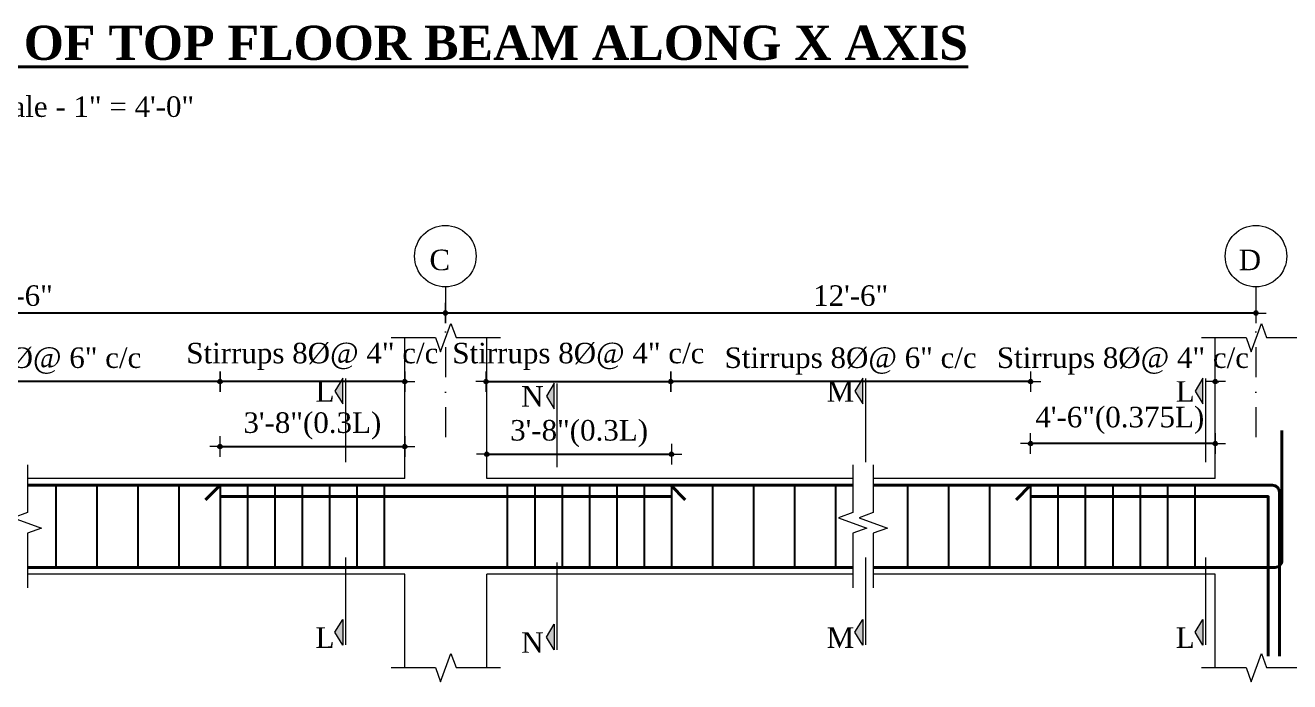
# Model space of a CAD drawing. Header units: inches. Extents: x 897 to 49934, y -34925 to -18564.
# Drawn here: x 24421 to 24790.7, y -24978.5 to -24786.6 of the extents above; entities that cross this region are included whole.
import ezdxf

# ---------------------------------------------------------------- set-up
doc = ezdxf.new("R2010")
doc.units = ezdxf.units.IN
doc.header["$LTSCALE"] = 35
doc.header["$MEASUREMENT"] = 0
doc.header["$PDMODE"] = 34
doc.linetypes.add('DASHDOTX2', pattern=[2, 1, -0.5, 0, -0.5])
for name, color, linetype, lineweight in [('SES-CENTRE', 8, 'DASHDOTX2', 13), ('SES-DIMENSION', 142, 'Continuous', 13), ('SES-HACTH', 8, 'Continuous', 13), ('SES-REBARS', 1, 'Continuous', 40), ('SES-SLAB OUTLINE', 4, 'Continuous', 18), ('SES-TEXT', 3, 'Continuous', 20), ('SES-TitleText', 7, 'Continuous', 40)]:
    doc.layers.add(name, color=color, linetype=linetype, lineweight=lineweight)
doc.layers.add('SES-STIRRUP', color=10, linetype='Continuous')
doc.styles.add('SES-ARAIL', font='times.ttf', dxfattribs={"height": 6})
doc.styles.add('SES-Title Text', font='times.ttf', dxfattribs={"height": 10})
doc.dimstyles.new('1.4', dxfattribs={"dimscale": 0, "dimtxt": 6, "dimasz": 0.5, "dimexe": 2, "dimexo": 9, "dimgap": 2, "dimtad": 1, "dimdec": 0, "dimlfac": 0.5, "dimzin": 3, "dimdsep": 46, "dimlunit": 4, "dimtxsty": 'SES-ARAIL', "dimblk": 'DIM', "dimcen": 3, "dimdle": 3, "dimse1": 1, "dimse2": 1, "dimclrd": 256, "dimclre": 256, "dimclrt": 7, "dimadec": 1, "dimazin": 2, "dimtfac": 1, "dimtdec": 0, "dimtix": 1, "dimtofl": 0, "dimtmove": 2, "dimatfit": 3, "dimldrblk": 'arrow', "dimfxl": 2, "dimfrac": 2, "dimtolj": 2, "dimtzin": 0, "dimarcsym": 0})

# ---------------------------------------------------------------- blocks, each defined once
blk = doc.blocks.new('DIM')
at = {"layer": 'SES-DIMENSION'}
h = blk.add_hatch(color=256, dxfattribs=at)
h.paths.add_polyline_path([(0, 1.28), (0, 0), (1.28, 0, 0.414214)])
h.paths.add_polyline_path([(1.28, 0), (0, 0), (0, -1.28, 0.414214)])
h.paths.add_polyline_path([(0, 0), (-1.28, 0, 0.414214), (0, -1.28)])
h.paths.add_polyline_path([(0, 1.28, 0.414214), (-1.28, 0), (0, 0)])
for p, q in [((-6, 0), (6, 0)), ((0, 6), (0, -6))]:
    blk.add_line(p, q, dxfattribs=at)
blk.add_circle((0, 0), 1.28, dxfattribs=at)
blk = doc.blocks.new('*D322')
at = {"layer": 'Defpoints', "color": 0, "ltscale": 10, "transparency": 16777216}
for p in [(24543.87, -24870.69), (24543.87, -24906.54), (24780.87, -24906.54)]:
    blk.add_point(p, dxfattribs=at)
at = {"layer": 'SES-DIMENSION', "lineweight": -2, "ltscale": 10, "transparency": 16777216}
blk.add_line((24780.37, -24870.69), (24544.37, -24870.69), dxfattribs=at)
at = {"layer": 'SES-DIMENSION', "lineweight": -2, "ltscale": 10, "transparency": 16777216, "xscale": 0.5, "yscale": 0.5, "zscale": 0.5, "rotation": 180}
blk.add_blockref('DIM', (24543.87, -24870.69), dxfattribs=at)
at = {"layer": 'SES-DIMENSION', "lineweight": -2, "ltscale": 10, "transparency": 16777216, "xscale": 0.5, "yscale": 0.5, "zscale": 0.5}
blk.add_blockref('DIM', (24780.87, -24870.69), dxfattribs=at)
at = {"layer": 'SES-DIMENSION', "color": 7, "ltscale": 10, "transparency": 16777216, "insert": (24662.37, -24865.64), "char_height": 6, "attachment_point": 5, "style": 'SES-ARAIL'}
blk.add_mtext('\\A2;12\'-6"', dxfattribs=at)
blk = doc.blocks.new('arrow')
at = {"layer": 'SES-DIMENSION'}
blk.add_lwpolyline([(1.21, 0, 0, 2.1, 0), (-2.29, 0, 0, 0, 0), (1.21, 0, 0, 0, 0)], format="xyseb", dxfattribs=at)
blk = doc.blocks.new('*D323')
at = {"layer": 'Defpoints', "color": 0, "ltscale": 10, "transparency": 16777216}
for p in [(24292.37, -24870.69), (24292.37, -24909.98), (24543.87, -24909.98)]:
    blk.add_point(p, dxfattribs=at)
at = {"layer": 'SES-DIMENSION', "lineweight": -2, "ltscale": 10, "transparency": 16777216}
blk.add_line((24543.37, -24870.69), (24292.87, -24870.69), dxfattribs=at)
at = {"layer": 'SES-DIMENSION', "lineweight": -2, "ltscale": 10, "transparency": 16777216, "xscale": 0.5, "yscale": 0.5, "zscale": 0.5, "rotation": 180}
blk.add_blockref('DIM', (24292.37, -24870.69), dxfattribs=at)
at = {"layer": 'SES-DIMENSION', "lineweight": -2, "ltscale": 10, "transparency": 16777216, "xscale": 0.5, "yscale": 0.5, "zscale": 0.5}
blk.add_blockref('DIM', (24543.87, -24870.69), dxfattribs=at)
at = {"layer": 'SES-DIMENSION', "color": 7, "ltscale": 10, "transparency": 16777216, "insert": (24418.12, -24865.64), "char_height": 6, "attachment_point": 5, "style": 'SES-ARAIL'}
blk.add_mtext('\\A2;11\'-6"', dxfattribs=at)
blk = doc.blocks.new('*D324')
at = {"layer": 'Defpoints', "color": 0, "ltscale": 10, "transparency": 16777216}
for p in [(24714.98, -24908.87), (24768.98, -24929.58), (24714.98, -24932.76)]:
    blk.add_point(p, dxfattribs=at)
at = {"layer": 'SES-DIMENSION', "lineweight": -2, "ltscale": 10, "transparency": 16777216}
blk.add_line((24768.48, -24908.87), (24715.48, -24908.87), dxfattribs=at)
at = {"layer": 'SES-DIMENSION', "lineweight": -2, "ltscale": 10, "transparency": 16777216, "xscale": 0.5, "yscale": 0.5, "zscale": 0.5, "rotation": 180}
blk.add_blockref('DIM', (24714.98, -24908.87), dxfattribs=at)
at = {"layer": 'SES-DIMENSION', "lineweight": -2, "ltscale": 10, "transparency": 16777216, "xscale": 0.5, "yscale": 0.5, "zscale": 0.5}
blk.add_blockref('DIM', (24768.98, -24908.87), dxfattribs=at)
at = {"layer": 'SES-DIMENSION', "color": 7, "ltscale": 10, "transparency": 16777216, "insert": (24741.06, -24902.09), "char_height": 6, "attachment_point": 5, "style": 'SES-ARAIL'}
blk.add_mtext('\\A2;4\'-6"(0.375L)', dxfattribs=at)
blk = doc.blocks.new('*D325')
at = {"layer": 'Defpoints', "color": 0, "ltscale": 10, "transparency": 16777216}
for p in [(24714.98, -24890.76), (24768.98, -24902.74), (24714.98, -24908)]:
    blk.add_point(p, dxfattribs=at)
at = {"layer": 'SES-DIMENSION', "lineweight": -2, "ltscale": 10, "transparency": 16777216}
for p, q in [((24714.48, -24890.76), (24713.98, -24890.76)), ((24769.48, -24890.76), (24769.98, -24890.76))]:
    blk.add_line(p, q, dxfattribs=at)
at = {"layer": 'SES-DIMENSION', "lineweight": -2, "ltscale": 10, "transparency": 16777216, "xscale": 0.5, "yscale": 0.5, "zscale": 0.5}
blk.add_blockref('DIM', (24714.98, -24890.76), dxfattribs=at)
at = {"layer": 'SES-DIMENSION', "lineweight": -2, "ltscale": 10, "transparency": 16777216, "xscale": 0.5, "yscale": 0.5, "zscale": 0.5, "rotation": 180}
blk.add_blockref('DIM', (24768.98, -24890.76), dxfattribs=at)
at = {"layer": 'SES-DIMENSION', "color": 7, "ltscale": 10, "transparency": 16777216, "insert": (24741.98, -24884.73), "char_height": 6, "attachment_point": 5, "style": 'SES-ARAIL'}
blk.add_mtext('\\A2;Stirrups 8%%C@ 4" c/c', dxfattribs=at)
blk = doc.blocks.new('*D326')
at = {"layer": 'Defpoints', "color": 0, "ltscale": 10, "transparency": 16777216}
for p in [(24609.98, -24911.98), (24555.98, -24919.06), (24609.98, -24929.69)]:
    blk.add_point(p, dxfattribs=at)
at = {"layer": 'SES-DIMENSION', "lineweight": -2, "ltscale": 10, "transparency": 16777216}
blk.add_line((24556.48, -24911.98), (24609.48, -24911.98), dxfattribs=at)
at = {"layer": 'SES-DIMENSION', "lineweight": -2, "ltscale": 10, "transparency": 16777216, "xscale": 0.5, "yscale": 0.5, "zscale": 0.5, "rotation": 180}
blk.add_blockref('DIM', (24555.98, -24911.98), dxfattribs=at)
at = {"layer": 'SES-DIMENSION', "lineweight": -2, "ltscale": 10, "transparency": 16777216, "xscale": 0.5, "yscale": 0.5, "zscale": 0.5}
blk.add_blockref('DIM', (24609.98, -24911.98), dxfattribs=at)
at = {"layer": 'SES-DIMENSION', "color": 7, "ltscale": 10, "transparency": 16777216, "insert": (24582.98, -24905.96), "char_height": 6, "attachment_point": 5, "style": 'SES-ARAIL'}
blk.add_mtext('\\A2;3\'-8"(0.3L)', dxfattribs=at)
blk = doc.blocks.new('*D327')
at = {"layer": 'Defpoints', "color": 0, "ltscale": 10, "transparency": 16777216}
for p in [(24609.76, -24890.76), (24555.76, -24902.74), (24609.76, -24908)]:
    blk.add_point(p, dxfattribs=at)
at = {"layer": 'SES-DIMENSION', "lineweight": -2, "ltscale": 10, "transparency": 16777216}
blk.add_line((24556.26, -24890.76), (24609.26, -24890.76), dxfattribs=at)
at = {"layer": 'SES-DIMENSION', "lineweight": -2, "ltscale": 10, "transparency": 16777216, "xscale": 0.5, "yscale": 0.5, "zscale": 0.5, "rotation": 180}
blk.add_blockref('DIM', (24555.76, -24890.76), dxfattribs=at)
at = {"layer": 'SES-DIMENSION', "lineweight": -2, "ltscale": 10, "transparency": 16777216, "xscale": 0.5, "yscale": 0.5, "zscale": 0.5}
blk.add_blockref('DIM', (24609.76, -24890.76), dxfattribs=at)
at = {"layer": 'SES-DIMENSION', "color": 7, "ltscale": 10, "transparency": 16777216, "insert": (24582.76, -24883.38), "char_height": 6, "attachment_point": 5, "style": 'SES-ARAIL'}
blk.add_mtext('\\A2;Stirrups 8%%C@ 4" c/c', dxfattribs=at)
blk = doc.blocks.new('*D328')
at = {"layer": 'Defpoints', "color": 0, "ltscale": 10, "transparency": 16777216}
for p in [(24609.76, -24890.76), (24714.98, -24905.79), (24609.76, -24908)]:
    blk.add_point(p, dxfattribs=at)
at = {"layer": 'SES-DIMENSION', "lineweight": -2, "ltscale": 10, "transparency": 16777216}
blk.add_line((24714.48, -24890.76), (24610.26, -24890.76), dxfattribs=at)
at = {"layer": 'SES-DIMENSION', "lineweight": -2, "ltscale": 10, "transparency": 16777216, "xscale": 0.5, "yscale": 0.5, "zscale": 0.5, "rotation": 180}
blk.add_blockref('DIM', (24609.76, -24890.76), dxfattribs=at)
at = {"layer": 'SES-DIMENSION', "lineweight": -2, "ltscale": 10, "transparency": 16777216, "xscale": 0.5, "yscale": 0.5, "zscale": 0.5}
blk.add_blockref('DIM', (24714.98, -24890.76), dxfattribs=at)
at = {"layer": 'SES-DIMENSION', "color": 7, "ltscale": 10, "transparency": 16777216, "insert": (24662.37, -24884.73), "char_height": 6, "attachment_point": 5, "style": 'SES-ARAIL'}
blk.add_mtext('\\A2;Stirrups 8%%C@ 6" c/c', dxfattribs=at)
blk = doc.blocks.new('*D329')
at = {"layer": 'Defpoints', "color": 0, "ltscale": 10, "transparency": 16777216}
for p in [(24531.98, -24909.74), (24477.98, -24919.06), (24531.98, -24929.69)]:
    blk.add_point(p, dxfattribs=at)
at = {"layer": 'SES-DIMENSION', "lineweight": -2, "ltscale": 10, "transparency": 16777216}
blk.add_line((24478.48, -24909.74), (24531.48, -24909.74), dxfattribs=at)
at = {"layer": 'SES-DIMENSION', "lineweight": -2, "ltscale": 10, "transparency": 16777216, "xscale": 0.5, "yscale": 0.5, "zscale": 0.5, "rotation": 180}
blk.add_blockref('DIM', (24477.98, -24909.74), dxfattribs=at)
at = {"layer": 'SES-DIMENSION', "lineweight": -2, "ltscale": 10, "transparency": 16777216, "xscale": 0.5, "yscale": 0.5, "zscale": 0.5}
blk.add_blockref('DIM', (24531.98, -24909.74), dxfattribs=at)
at = {"layer": 'SES-DIMENSION', "color": 7, "ltscale": 10, "transparency": 16777216, "insert": (24504.98, -24903.72), "char_height": 6, "attachment_point": 5, "style": 'SES-ARAIL'}
blk.add_mtext('\\A2;3\'-8"(0.3L)', dxfattribs=at)
blk = doc.blocks.new('*D330')
at = {"layer": 'Defpoints', "color": 0, "ltscale": 10, "transparency": 16777216}
for p in [(24477.98, -24890.76), (24531.98, -24902.74), (24477.98, -24908)]:
    blk.add_point(p, dxfattribs=at)
at = {"layer": 'SES-DIMENSION', "lineweight": -2, "ltscale": 10, "transparency": 16777216}
blk.add_line((24531.48, -24890.76), (24478.48, -24890.76), dxfattribs=at)
at = {"layer": 'SES-DIMENSION', "lineweight": -2, "ltscale": 10, "transparency": 16777216, "xscale": 0.5, "yscale": 0.5, "zscale": 0.5, "rotation": 180}
blk.add_blockref('DIM', (24477.98, -24890.76), dxfattribs=at)
at = {"layer": 'SES-DIMENSION', "lineweight": -2, "ltscale": 10, "transparency": 16777216, "xscale": 0.5, "yscale": 0.5, "zscale": 0.5}
blk.add_blockref('DIM', (24531.98, -24890.76), dxfattribs=at)
at = {"layer": 'SES-DIMENSION', "color": 7, "ltscale": 10, "transparency": 16777216, "insert": (24504.98, -24883.38), "char_height": 6, "attachment_point": 5, "style": 'SES-ARAIL'}
blk.add_mtext('\\A2;Stirrups 8%%C@ 4" c/c', dxfattribs=at)
blk = doc.blocks.new('*D333')
at = {"layer": 'Defpoints', "color": 0, "ltscale": 10, "transparency": 16777216}
for p in [(24358.26, -24890.76), (24358.26, -24893.76), (24477.98, -24905.79)]:
    blk.add_point(p, dxfattribs=at)
at = {"layer": 'SES-DIMENSION', "lineweight": -2, "ltscale": 10, "transparency": 16777216}
blk.add_line((24477.48, -24890.76), (24358.76, -24890.76), dxfattribs=at)
at = {"layer": 'SES-DIMENSION', "lineweight": -2, "ltscale": 10, "transparency": 16777216, "xscale": 0.5, "yscale": 0.5, "zscale": 0.5, "rotation": 180}
blk.add_blockref('DIM', (24358.26, -24890.76), dxfattribs=at)
at = {"layer": 'SES-DIMENSION', "lineweight": -2, "ltscale": 10, "transparency": 16777216, "xscale": 0.5, "yscale": 0.5, "zscale": 0.5}
blk.add_blockref('DIM', (24477.98, -24890.76), dxfattribs=at)
at = {"layer": 'SES-DIMENSION', "color": 7, "ltscale": 10, "transparency": 16777216, "insert": (24418.12, -24884.73), "char_height": 6, "attachment_point": 5, "style": 'SES-ARAIL'}
blk.add_mtext('\\A2;Stirrups 8%%C@ 6" c/c', dxfattribs=at)

msp = doc.modelspace()

# ---------------------------------------------------------------- hatches: boundary and pattern name
at = {"layer": 'SES-HACTH', "ltscale": 10}
for points in [[(24513.88, -24889.78), (24513.88, -24897.29), (24511.57, -24893.54)], [(24665.92, -24889.78), (24665.92, -24897.29), (24663.61, -24893.54)], [(24765.38, -24889.78), (24765.38, -24897.29), (24763.07, -24893.54)], [(24575.7, -24891.23), (24575.7, -24898.73), (24573.39, -24894.98)], [(24513.88, -24967.78), (24513.88, -24960.28), (24511.57, -24964.03)], [(24665.92, -24967.78), (24665.92, -24960.28), (24663.61, -24964.03)], [(24765.38, -24967.78), (24765.38, -24960.28), (24763.07, -24964.03)], [(24575.7, -24969.22), (24575.7, -24961.72), (24573.39, -24965.47)]]:
    msp.add_hatch(color=256, dxfattribs=at).paths.add_polyline_path(points)

# ---------------------------------------------------------------- linework, layer by layer
at = {"layer": 'SES-CENTRE', "ltscale": 0.25}
for p, q in [((24543.87, -24863.07), (24543.87, -24909.98)), ((24780.87, -24863.07), (24780.87, -24909.98))]:
    msp.add_line(p, q, dxfattribs=at)
at = {"layer": 'SES-DIMENSION', "ltscale": 10}
for p, q in [((24514.74, -24914.33), (24514.74, -24889.83)), ((24666.77, -24914.33), (24666.77, -24889.83)), ((24766.24, -24914.33), (24766.24, -24889.83)), ((24576.56, -24915.78), (24576.56, -24891.28)), ((24514.74, -24967.73), (24514.74, -24942.19)), ((24666.77, -24967.73), (24666.77, -24942.19)), ((24766.24, -24967.73), (24766.24, -24942.19)), ((24576.56, -24969.17), (24576.56, -24943.63))]:
    msp.add_line(p, q, dxfattribs=at)
for points in [[(24513.88, -24897.29), (24513.88, -24889.78), (24511.57, -24893.54), (24513.88, -24897.29)], [(24665.92, -24897.29), (24665.92, -24889.78), (24663.61, -24893.54), (24665.92, -24897.29)], [(24765.38, -24897.29), (24765.38, -24889.78), (24763.07, -24893.54), (24765.38, -24897.29)], [(24575.7, -24898.73), (24575.7, -24891.23), (24573.39, -24894.98), (24575.7, -24898.73)]]:
    msp.add_lwpolyline(points, dxfattribs=at)
at = {"layer": 'SES-DIMENSION', "linetype": 'Continuous', "ltscale": 10}
for centre in [(24543.87, -24854.07), (24780.87, -24854.07)]:
    msp.add_circle(centre, 9, dxfattribs=at)
at = {"layer": 'SES-REBARS', "ltscale": 10}
for p, q in [((24477.98, -24924.35), (24609.98, -24924.35)), ((24502.83, -24921.06), (24662.98, -24921.06)), ((24502.83, -24945.06), (24662.98, -24945.06))]:
    msp.add_line(p, q, dxfattribs=at)
for points in [[(24768.98, -24945.06), (24786.46, -24945.06, 0.414214), (24788.48, -24943.05), (24788.48, -24905.06)], [(24787.73, -24971.06), (24787.73, -24923.08, 0.414214), (24785.71, -24921.06), (24768.98, -24921.06)]]:
    msp.add_lwpolyline(points, format="xyb", dxfattribs=at)
for points in [[(24421.67, -24921.06), (24502.83, -24921.06)], [(24477.98, -24921.06), (24473.72, -24925.33)], [(24562.98, -24921.06), (24616.98, -24921.06)], [(24562.98, -24924.35), (24609.98, -24924.35)], [(24609.76, -24921.06), (24614.02, -24925.33)], [(24714.98, -24921.06), (24668.98, -24921.06)], [(24714.98, -24921.06), (24710.72, -24925.33)], [(24768.98, -24921.06), (24714.98, -24921.06)], [(24768.98, -24924.35), (24714.98, -24924.35)], [(24784.44, -24971.06), (24784.44, -24924.35), (24768.98, -24924.35)], [(24502.83, -24945.06), (24421.67, -24945.06)], [(24616.98, -24945.06), (24562.98, -24945.06)], [(24668.98, -24945.06), (24714.98, -24945.06)], [(24714.98, -24945.06), (24768.98, -24945.06)]]:
    msp.add_lwpolyline(points, dxfattribs=at)
at = {"layer": 'SES-SLAB OUTLINE', "ltscale": 10}
for p, q in [((24531.98, -24919.06), (24531.98, -24877.9)), ((24555.98, -24919.06), (24555.98, -24877.9)), ((24768.98, -24919.06), (24768.98, -24877.9)), ((24531.98, -24919.06), (24421.67, -24919.06)), ((24662.98, -24919.06), (24555.98, -24919.06)), ((24768.98, -24919.06), (24668.98, -24919.06)), ((24531.98, -24947.06), (24421.67, -24947.06)), ((24531.98, -24974.38), (24531.98, -24947.06)), ((24555.98, -24974.38), (24555.98, -24947.06)), ((24662.98, -24947.06), (24555.98, -24947.06)), ((24768.98, -24947.06), (24668.98, -24947.06)), ((24768.98, -24974.38), (24768.98, -24947.06))]:
    msp.add_line(p, q, dxfattribs=at)
for points in [[(24527.98, -24877.9), (24540.98, -24877.9), (24542.48, -24882.02), (24545.48, -24873.78), (24546.98, -24877.9), (24559.98, -24877.9)], [(24764.98, -24877.9), (24777.98, -24877.9), (24779.48, -24882.02), (24782.48, -24873.78), (24783.98, -24877.9), (24796.98, -24877.9)], [(24421.67, -24915.06), (24421.67, -24929.06), (24417.55, -24930.56), (24425.79, -24933.56), (24421.67, -24935.06), (24421.67, -24951.06)], [(24662.98, -24915.06), (24662.98, -24929.06), (24658.86, -24930.56), (24667.1, -24933.56), (24662.98, -24935.06), (24662.98, -24951.06)], [(24668.98, -24915.06), (24668.98, -24929.06), (24664.86, -24930.56), (24673.1, -24933.56), (24668.98, -24935.06), (24668.98, -24951.06)], [(24527.98, -24974.38), (24540.98, -24974.38), (24542.48, -24978.5), (24545.48, -24970.26), (24546.98, -24974.38), (24559.98, -24974.38)], [(24764.98, -24974.38), (24777.98, -24974.38), (24779.48, -24978.5), (24782.48, -24970.26), (24783.98, -24974.38), (24796.98, -24974.38)]]:
    msp.add_lwpolyline(points, dxfattribs=at)
at = {"layer": 'SES-STIRRUP'}
for p, q in [((24429.98, -24920.66), (24429.98, -24945.46)), ((24441.98, -24920.66), (24441.98, -24945.46)), ((24453.98, -24920.66), (24453.98, -24945.46)), ((24465.98, -24920.66), (24465.98, -24945.46)), ((24477.98, -24920.66), (24477.98, -24945.46)), ((24485.98, -24920.66), (24485.98, -24945.46)), ((24493.98, -24920.66), (24493.98, -24945.46)), ((24501.98, -24920.66), (24501.98, -24945.46)), ((24509.98, -24920.66), (24509.98, -24945.46)), ((24517.98, -24920.66), (24517.98, -24945.46)), ((24525.98, -24920.66), (24525.98, -24945.46)), ((24561.98, -24920.66), (24561.98, -24945.46)), ((24569.98, -24920.66), (24569.98, -24945.46)), ((24577.98, -24920.66), (24577.98, -24945.46)), ((24585.98, -24920.66), (24585.98, -24945.46)), ((24593.98, -24920.66), (24593.98, -24945.46)), ((24601.98, -24920.66), (24601.98, -24945.46)), ((24609.98, -24920.66), (24609.98, -24945.46)), ((24621.98, -24920.66), (24621.98, -24945.46)), ((24633.98, -24920.66), (24633.98, -24945.46)), ((24645.98, -24920.66), (24645.98, -24945.46)), ((24657.98, -24920.66), (24657.98, -24945.46)), ((24678.98, -24920.66), (24678.98, -24945.46)), ((24690.98, -24920.66), (24690.98, -24945.46)), ((24702.98, -24920.66), (24702.98, -24945.46)), ((24714.98, -24920.66), (24714.98, -24945.46)), ((24722.98, -24920.66), (24722.98, -24945.46)), ((24730.98, -24920.66), (24730.98, -24945.46)), ((24738.98, -24920.66), (24738.98, -24945.46)), ((24746.98, -24920.66), (24746.98, -24945.46)), ((24754.98, -24920.66), (24754.98, -24945.46)), ((24762.98, -24920.66), (24762.98, -24945.46))]:
    msp.add_line(p, q, dxfattribs=at)
at = {"layer": 'SES-TEXT', "ltscale": 10}
for points in [[(24513.88, -24960.28), (24513.88, -24967.78), (24511.57, -24964.03), (24513.88, -24960.28)], [(24665.92, -24960.28), (24665.92, -24967.78), (24663.61, -24964.03), (24665.92, -24960.28)], [(24765.38, -24960.28), (24765.38, -24967.78), (24763.07, -24964.03), (24765.38, -24960.28)], [(24575.7, -24961.72), (24575.7, -24969.22), (24573.39, -24965.47), (24575.7, -24961.72)]]:
    msp.add_lwpolyline(points, dxfattribs=at)

# ---------------------------------------------------------------- texts
at = {"layer": 'SES-TEXT', "style": 'SES-ARAIL'}
for s, p in [('C', (24539.21, -24858.17)), ('D', (24775.82, -24858.17))]:
    msp.add_text(s, height=6, dxfattribs=at).set_placement(p)
at = {"layer": 'SES-TEXT', "ltscale": 10, "style": 'SES-ARAIL'}
for s, p in [('L', (24505.92, -24896.62)), ('M', (24655.34, -24896.62)), ('L', (24757.42, -24896.62)), ('N', (24566.05, -24898.07)), ('L', (24505.92, -24968.6)), ('N', (24566.05, -24970.05)), ('M', (24655.34, -24968.6)), ('L', (24757.42, -24968.6))]:
    msp.add_text(s, height=6, rotation=359.9999, dxfattribs=at).set_placement(p)
at = {"layer": 'SES-TitleText', "ltscale": 10, "style": 'SES-ARAIL'}
msp.add_text('Scale - 1" = 4\'-0"', height=6, dxfattribs=at).set_placement((24407.95, -24813.35))
at = {"layer": 'SES-TitleText', "insert": (24159.16, -24786.67), "char_height": 10, "width": 572.0915, "attachment_point": 1, "style": 'SES-Title Text'}
msp.add_mtext('{\\fTimes New Roman|b1|i0|c0|p18;\\LTYPICAL LONGITUDNAL SECTION OF TOP FLOOR BEAM ALONG X AXIS }', dxfattribs=at)

# ---------------------------------------------------------------- dimensions: what is measured, and where the dimension line sits
at = {"layer": 'SES-DIMENSION', "ltscale": 10}
for base, p1, p2, text, picture, middle in [((24292.37, -24870.69), (24543.87, -24909.98), (24292.37, -24909.98), '11\'-6"', '*D323', (24418.12, -24865.64)), ((24543.87, -24870.69), (24780.87, -24906.54), (24543.87, -24906.54), '12\'-6"', '*D322', (24662.37, -24865.64)), ((24358.26, -24890.76), (24477.98, -24905.79), (24358.26, -24893.76), 'Stirrups 8%%C@ 6" c/c', '*D333', (24418.12, -24884.73)), ((24609.76, -24890.76), (24714.98, -24905.79), (24609.76, -24908), 'Stirrups 8%%C@ 6" c/c', '*D328', (24662.37, -24884.73)), ((24714.98, -24890.76), (24768.98, -24902.74), (24714.98, -24908), 'Stirrups 8%%C@ 4" c/c', '*D325', (24741.98, -24884.73))]:
    dim = msp.add_linear_dim(base=base, p1=p1, p2=p2, angle=180, text=text, dimstyle='1.4', override={"dimscale": 1}, dxfattribs=at)
    dim.commit()
    dim.dimension.update_dxf_attribs({"geometry": picture, "text_midpoint": middle})
for base, p1, p2, text, picture, middle in [((24477.98, -24890.76), (24531.98, -24902.74), (24477.98, -24908), 'Stirrups 8%%C@ 4" c/c', '*D330', (24504.98, -24883.38)), ((24714.98, -24908.87), (24768.98, -24929.58), (24714.98, -24932.76), '4\'-6"(0.375L)', '*D324', (24741.06, -24902.09))]:
    dim = msp.add_linear_dim(base=base, p1=p1, p2=p2, angle=180, text=text, dimstyle='1.4', override={"dimscale": 1}, dxfattribs=at)
    dim.commit()
    dim.dimension.update_dxf_attribs({"geometry": picture, "text_midpoint": middle, "dimtype": 160})
dim = msp.add_linear_dim(base=(24609.76, -24890.76), p1=(24555.76, -24902.74), p2=(24609.76, -24908), text='Stirrups 8%%C@ 4" c/c', dimstyle='1.4', override={"dimscale": 1}, dxfattribs=at)
dim.commit()
dim.dimension.update_dxf_attribs({"geometry": '*D327', "text_midpoint": (24582.76, -24883.38), "dimtype": 160})
for base, p1, p2, picture, middle in [((24531.98, -24909.74), (24477.98, -24919.06), (24531.98, -24929.69), '*D329', (24504.98, -24903.72)), ((24609.98, -24911.98), (24555.98, -24919.06), (24609.98, -24929.69), '*D326', (24582.98, -24905.96))]:
    dim = msp.add_linear_dim(base=base, p1=p1, p2=p2, text='3\'-8"(0.3L)', dimstyle='1.4', override={"dimscale": 1}, dxfattribs=at)
    dim.commit()
    dim.dimension.update_dxf_attribs({"geometry": picture, "text_midpoint": middle})

doc.saveas('drawing.dxf')
